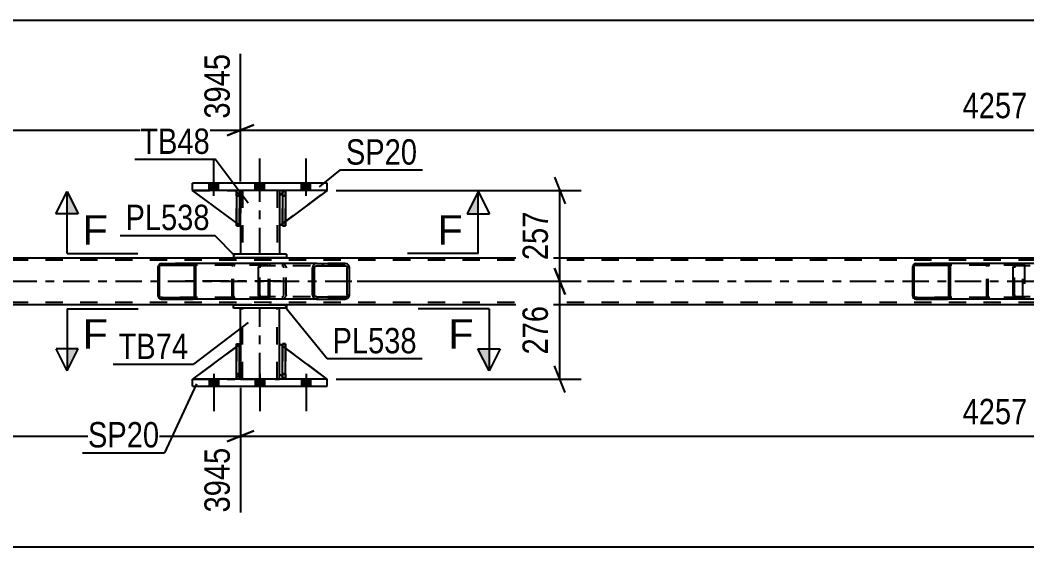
# Model space of a CAD drawing. Header units: millimetres. Extents: x -85 to 756, y -444 to 150.
# Drawn here: x 170.9 to 284.4, y -221.5 to -162 of the extents above; entities that cross this region are included whole.
import ezdxf

# ---------------------------------------------------------------- set-up
doc = ezdxf.new("R2010")
doc.units = ezdxf.units.MM
doc.linetypes.add('DXK_LINE_DOT2', pattern=[3.9198, 1.9599, -1.9599])
doc.linetypes.add('DXK_LINE_DOT3', pattern=[5.9187, 2.979, -0.9799, 0.9799, -0.9799])
doc.styles.add('Arial', font='ARIAL.TTF', dxfattribs={"height": 0.2})
doc.styles.add('Arial Narrow', font='ARIALN.TTF', dxfattribs={"height": 0.2})

# ---------------------------------------------------------------- blocks, each defined once
blk = doc.blocks.new('Part-814409655-5615 - 5597')
at = {"color": 2, "linetype": 'Continuous'}
for p, q in [((195.59, -181.25), (195.27, -181.25)), ((195.27, -181.25), (195.27, -185.25)), ((195.59, -181.25), (195.59, -181.25)), ((195.59, -181.25), (195.59, -185.25)), ((195.59, -185.25), (195.27, -185.25))]:
    blk.add_line(p, q, dxfattribs=at)
at = {"color": 7, "linetype": 'DXK_LINE_DOT2'}
for p, q in [((195.27, -181.85), (195.27, -181.25)), ((195.59, -181.85), (195.59, -181.25)), ((195.59, -181.25), (195.59, -181.25)), ((195.59, -181.85), (195.27, -181.85)), ((195.27, -181.85), (195.27, -185.25)), ((195.59, -185.25), (195.59, -181.85))]:
    blk.add_line(p, q, dxfattribs=at)
blk = doc.blocks.new('Part-814409655-5599 - 5597')
at = {"color": 2, "linetype": 'Continuous'}
for p, q in [((200.11, -201.95), (200.11, -198.55)), ((200.47, -198.81), (200.11, -198.55)), ((205.51, -202.55), (200.79, -199.05)), ((200.47, -202.3), (200.11, -201.95))]:
    blk.add_line(p, q, dxfattribs=at)
at = {"color": 7, "linetype": 'DXK_LINE_DOT2'}
for p, q in [((200.79, -199.05), (200.47, -198.81)), ((200.71, -202.55), (200.47, -202.3)), ((205.51, -202.55), (200.71, -202.55)), ((205.51, -202.55), (205.51, -202.55)), ((205.51, -202.55), (205.51, -202.55))]:
    blk.add_line(p, q, dxfattribs=at)
blk = doc.blocks.new('Part-814409655-5716 - 5597')
at = {"color": 2, "linetype": 'Continuous'}
for p, q in [((195.27, -202.55), (195.27, -198.55)), ((195.27, -198.55), (195.59, -198.55)), ((195.59, -202.55), (195.59, -198.55)), ((195.27, -202.55), (195.27, -202.55)), ((195.59, -202.55), (195.27, -202.55))]:
    blk.add_line(p, q, dxfattribs=at)
at = {"color": 7, "linetype": 'DXK_LINE_DOT2'}
for p, q in [((195.27, -198.55), (195.27, -201.95)), ((195.59, -201.95), (195.59, -198.55)), ((195.27, -201.95), (195.27, -202.55)), ((195.27, -201.95), (195.59, -201.95)), ((195.59, -202.55), (195.59, -201.95)), ((195.59, -202.55), (195.59, -202.55))]:
    blk.add_line(p, q, dxfattribs=at)
blk = doc.blocks.new('Part-814409655-5652 - 5597')
at = {"linetype": 'Continuous'}
h = blk.add_hatch(dxfattribs=at)
h.set_pattern_fill('', scale=0.7, style=0, pattern_type=0)
h.set_pattern_definition([(45, (293.119, -189.8046), (-1.57154, 1.57154), [])])
h.paths.add_polyline_path([(293.16, -189.99), (293.12, -189.8), (293.01, -189.65), (292.85, -189.54), (292.65, -189.51), (289.47, -189.51), (289.28, -189.54), (289.11, -189.65), (289.01, -189.8), (288.97, -189.99), (288.97, -193.03), (289.01, -193.21), (289.11, -193.37), (289.28, -193.47), (289.47, -193.51), (292.65, -193.51), (292.85, -193.47), (293.01, -193.37), (293.12, -193.21), (293.16, -193.03)])
h.paths.add_polyline_path([(292.89, -193.12), (292.83, -193.2), (292.75, -193.25), (292.65, -193.27), (289.47, -193.27), (289.37, -193.25), (289.29, -193.2), (289.24, -193.12), (289.22, -193.03), (289.22, -189.99), (289.24, -189.9), (289.29, -189.82), (289.37, -189.77), (289.47, -189.75), (292.65, -189.75), (292.75, -189.77), (292.83, -189.82), (292.89, -189.9), (292.91, -189.99), (292.91, -193.03)])
at = {"color": 2, "linetype": 'Continuous'}
for p, q in [((282.92, -189.8), (282.98, -189.65)), ((282.98, -189.65), (283.07, -189.54)), ((283.07, -189.54), (283.17, -189.51)), ((289.47, -189.51), (283.17, -189.51)), ((289.47, -189.51), (289.28, -189.54)), ((289.47, -189.51), (292.65, -189.51)), ((292.85, -189.54), (292.65, -189.51)), ((282.9, -189.99), (282.92, -189.8)), ((282.9, -193.03), (282.9, -189.99)), ((289.01, -189.8), (288.97, -189.99)), ((288.97, -193.03), (288.97, -189.99)), ((289.22, -189.99), (289.24, -189.9)), ((289.22, -193.03), (289.22, -189.99)), ((289.24, -189.9), (289.29, -189.82)), ((289.29, -189.82), (289.37, -189.77)), ((289.37, -189.77), (289.47, -189.75)), ((289.47, -189.75), (292.65, -189.75)), ((292.65, -189.75), (292.75, -189.77)), ((292.75, -189.77), (292.83, -189.82)), ((292.83, -189.82), (292.89, -189.9)), ((292.89, -189.9), (292.91, -189.99)), ((292.91, -193.03), (292.91, -189.99)), ((293.16, -189.99), (293.12, -189.8)), ((293.16, -193.03), (293.16, -189.99)), ((282.92, -193.21), (282.9, -193.03)), ((288.97, -193.03), (289.01, -193.21)), ((289.24, -193.12), (289.22, -193.03)), ((292.91, -193.03), (292.89, -193.12)), ((293.12, -193.21), (293.16, -193.03)), ((282.98, -193.37), (282.92, -193.21)), ((283.07, -193.47), (282.98, -193.37)), ((283.17, -193.51), (283.07, -193.47)), ((289.47, -193.51), (283.17, -193.51)), ((289.29, -193.2), (289.24, -193.12)), ((289.28, -193.47), (289.47, -193.51)), ((289.37, -193.25), (289.29, -193.2)), ((289.47, -193.27), (289.37, -193.25)), ((289.47, -193.27), (292.65, -193.27)), ((289.47, -193.51), (292.65, -193.51)), ((292.75, -193.25), (292.65, -193.27)), ((292.65, -193.51), (292.85, -193.47)), ((292.83, -193.2), (292.75, -193.25)), ((292.89, -193.12), (292.83, -193.2))]:
    blk.add_line(p, q, dxfattribs=at)
at = {"color": 7, "linetype": 'DXK_LINE_DOT2'}
for p, q in [((284.16, -189.75), (284.16, -189.51)), ((285.5, -189.51), (285.7, -189.54)), ((292.65, -189.51), (289.47, -189.51)), ((283.04, -189.9), (283.03, -189.99)), ((283.03, -193.03), (283.03, -189.99)), ((283.07, -189.82), (283.04, -189.9)), ((283.12, -189.77), (283.07, -189.82)), ((283.17, -189.75), (283.12, -189.77)), ((292.65, -189.75), (283.17, -189.75)), ((285.6, -189.77), (285.5, -189.75)), ((285.68, -189.82), (285.6, -189.77)), ((285.74, -189.9), (285.68, -189.82)), ((285.76, -189.99), (285.74, -189.9)), ((285.76, -193.03), (285.76, -189.99)), ((285.97, -189.8), (286.01, -189.99)), ((286.01, -193.03), (286.01, -189.99)), ((283.03, -193.03), (283.04, -193.12)), ((285.74, -193.12), (285.76, -193.03)), ((286.01, -193.03), (285.97, -193.21)), ((283.04, -193.12), (283.07, -193.2)), ((283.07, -193.2), (283.12, -193.25)), ((283.12, -193.25), (283.17, -193.27)), ((292.65, -193.27), (283.17, -193.27)), ((284.16, -193.51), (284.16, -193.27)), ((285.5, -193.27), (285.6, -193.25)), ((285.7, -193.47), (285.5, -193.51)), ((285.6, -193.25), (285.68, -193.2)), ((285.68, -193.2), (285.74, -193.12)), ((292.65, -193.51), (289.47, -193.51))]:
    blk.add_line(p, q, dxfattribs=at)
for centre, start, end in [((285.52, -190), 23.8494, 68.8059), ((285.52, -193.01), 291.1941, 336.1506)]:
    blk.add_arc(centre, 0.492, start, end, dxfattribs=at)
at = {"color": 2, "linetype": 'Continuous'}
for centre, start, end in [((289.46, -190), 111.1941, 156.1506), ((292.67, -190), 23.8494, 68.8059), ((289.46, -193.01), 203.8494, 248.8059), ((292.67, -193.01), 291.1941, 336.1506)]:
    blk.add_arc(centre, 0.492, start, end, dxfattribs=at)
blk = doc.blocks.new('Part-814409655-5617 - 5597')
at = {"color": 7, "linetype": 'DXK_LINE_DOT2'}
for p, q in [((195.71, -185.25), (190.31, -181.25)), ((190.31, -181.25), (195.11, -181.25)), ((195.11, -181.25), (195.71, -181.85)), ((195.71, -181.85), (195.11, -181.25)), ((195.71, -181.85), (195.71, -185.25)), ((195.71, -181.85), (195.71, -181.85)), ((195.71, -181.85), (195.71, -185.25))]:
    blk.add_line(p, q, dxfattribs=at)
blk = doc.blocks.new('Part-814409655-5731 - 5597')
at = {"color": 7, "linetype": 'DXK_LINE_DOT2'}
for p, q in [((200.79, -198.55), (200.47, -198.55)), ((200.47, -201.95), (200.47, -198.55)), ((200.47, -198.55), (200.47, -202.55)), ((200.79, -198.55), (200.79, -201.95)), ((200.79, -202.55), (200.79, -198.55)), ((200.79, -201.95), (200.47, -201.95)), ((200.47, -202.55), (200.47, -201.95)), ((200.79, -201.95), (200.79, -202.55)), ((200.79, -202.55), (200.47, -202.55)), ((200.79, -202.55), (200.79, -202.55))]:
    blk.add_line(p, q, dxfattribs=at)
blk = doc.blocks.new('Part-814409655-5614 - 5597')
at = {"color": 7, "linetype": 'DXK_LINE_DOT2'}
for p, q in [((195.27, -198.55), (195.59, -198.55)), ((195.27, -201.95), (195.27, -198.55)), ((195.27, -198.55), (195.27, -202.55)), ((195.59, -198.55), (195.59, -201.95)), ((195.59, -202.55), (195.59, -198.64)), ((195.59, -201.95), (195.27, -201.95)), ((195.27, -202.55), (195.27, -201.95)), ((195.59, -201.95), (195.59, -202.55)), ((195.59, -202.55), (195.27, -202.55)), ((195.59, -202.55), (195.59, -202.55))]:
    blk.add_line(p, q, dxfattribs=at)
blk = doc.blocks.new('Part-814409655-5616 - 5597')
at = {"color": 2, "linetype": 'Continuous'}
for p, q in [((195.27, -184.92), (190.31, -181.25)), ((195.27, -181.4), (195.11, -181.25)), ((195.71, -181.85), (195.59, -181.72)), ((195.71, -181.85), (195.71, -181.85)), ((195.71, -185.25), (195.71, -181.85)), ((195.59, -185.15), (195.71, -185.25)), ((195.71, -185.25), (195.71, -185.25))]:
    blk.add_line(p, q, dxfattribs=at)
at = {"color": 7, "linetype": 'DXK_LINE_DOT2'}
for p, q in [((195.11, -181.25), (190.31, -181.25)), ((195.11, -181.25), (195.71, -181.85)), ((195.59, -181.72), (195.27, -181.4)), ((195.71, -181.85), (195.71, -185.25)), ((195.59, -185.15), (195.27, -184.92))]:
    blk.add_line(p, q, dxfattribs=at)
blk = doc.blocks.new('Part-814409655-5618 - 5597')
at = {"color": 2, "linetype": 'Continuous'}
for p, q in [((200.47, -181.49), (200.11, -181.85)), ((205.51, -181.25), (200.79, -184.75)), ((200.11, -181.85), (200.11, -185.25)), ((200.47, -184.99), (200.11, -185.25))]:
    blk.add_line(p, q, dxfattribs=at)
at = {"color": 7, "linetype": 'DXK_LINE_DOT2'}
for p, q in [((200.71, -181.25), (200.47, -181.49)), ((205.51, -181.25), (200.71, -181.25)), ((200.79, -184.75), (200.47, -184.99))]:
    blk.add_line(p, q, dxfattribs=at)
blk = doc.blocks.new('Part-814409655-5619 - 5597')
at = {"color": 7, "linetype": 'DXK_LINE_DOT2'}
for p, q in [((200.71, -181.25), (200.11, -181.85)), ((200.11, -185.25), (205.51, -181.25)), ((205.51, -181.25), (200.71, -181.25)), ((200.11, -181.85), (200.11, -185.25))]:
    blk.add_line(p, q, dxfattribs=at)
blk = doc.blocks.new('Bolt-814409655-5701 - 5597')
at = {"linetype": 'Continuous'}
for points in [[(193.23, -202.55), (192.19, -202.55), (192.19, -203.35), (193.23, -203.35)], [(193.23, -202.55), (192.19, -202.55), (192.19, -203.35), (193.23, -203.35)], [(193.23, -202.55), (192.19, -202.55), (192.19, -203.35), (193.23, -203.35)], [(198.43, -202.55), (197.39, -202.55), (197.39, -203.35), (198.43, -203.35)], [(198.43, -202.55), (197.39, -202.55), (197.39, -203.35), (198.43, -203.35)], [(203.63, -202.55), (202.59, -202.55), (202.59, -203.35), (203.63, -203.35)], [(203.63, -202.55), (202.59, -202.55), (202.59, -203.35), (203.63, -203.35)], [(203.63, -202.55), (202.59, -202.55), (202.59, -203.35), (203.63, -203.35)]]:
    blk.add_hatch(color=1, dxfattribs=at).paths.add_polyline_path(points)
at = {"color": 1, "linetype": 'Continuous'}
for p, q in [((192.71, -201.95), (192.71, -206.15)), ((192.71, -201.95), (192.71, -206.15)), ((192.71, -201.95), (192.71, -206.15)), ((197.91, -201.95), (197.91, -206.15)), ((197.91, -201.95), (197.91, -206.15)), ((203.11, -201.95), (203.11, -206.15)), ((203.11, -201.95), (203.11, -206.15)), ((203.11, -201.95), (203.11, -206.15)), ((192.19, -202.55), (192.19, -203.35)), ((192.19, -202.55), (192.19, -203.35)), ((192.19, -202.55), (192.19, -203.35)), ((193.23, -202.55), (193.23, -203.35)), ((193.23, -202.55), (193.23, -203.35)), ((193.23, -202.55), (193.23, -203.35)), ((197.39, -202.55), (197.39, -203.35)), ((197.39, -202.55), (197.39, -203.35)), ((198.43, -202.55), (198.43, -203.35)), ((198.43, -202.55), (198.43, -203.35)), ((202.59, -202.55), (202.59, -203.35)), ((202.59, -202.55), (202.59, -203.35)), ((202.59, -202.55), (202.59, -203.35)), ((203.63, -202.55), (203.63, -203.35)), ((203.63, -202.55), (203.63, -203.35)), ((203.63, -202.55), (203.63, -203.35))]:
    blk.add_line(p, q, dxfattribs=at)
blk = doc.blocks.new('Part-814409655-5637 - 5597')
at = {"color": 7, "linetype": 'DXK_LINE_DOT2'}
for p, q in [((195.27, -181.85), (195.27, -181.25)), ((195.27, -181.25), (195.27, -181.25)), ((195.27, -181.25), (195.27, -185.25)), ((195.59, -181.25), (195.27, -181.25)), ((195.59, -181.85), (195.59, -181.25)), ((195.59, -185.25), (195.59, -181.25)), ((195.27, -185.25), (195.27, -181.85)), ((195.27, -181.85), (195.59, -181.85)), ((195.59, -181.85), (195.59, -185.25)), ((195.27, -185.25), (195.59, -185.25))]:
    blk.add_line(p, q, dxfattribs=at)
blk = doc.blocks.new('Part-814409655-5625 - 5597')
at = {"color": 2, "linetype": 'Continuous'}
for p, q in [((195.71, -198.55), (195.71, -194.55)), ((200.11, -198.55), (200.11, -194.55)), ((195.71, -202.55), (195.71, -201.95)), ((200.11, -202.55), (200.11, -201.95))]:
    blk.add_line(p, q, dxfattribs=at)
at = {"color": 7, "linetype": 'DXK_LINE_DOT2'}
for p, q in [((200.11, -194.55), (195.71, -194.55)), ((195.95, -202.55), (195.95, -194.55)), ((199.87, -202.55), (199.87, -194.55)), ((195.71, -201.95), (195.71, -198.55)), ((200.11, -201.95), (200.11, -198.55)), ((195.71, -202.55), (200.11, -202.55))]:
    blk.add_line(p, q, dxfattribs=at)
at = {"color": 7, "linetype": 'DXK_LINE_DOT3'}
blk.add_line((197.91, -202.55), (197.91, -194.55), dxfattribs=at)
blk = doc.blocks.new('Part-814409655-5630 - 5597')
at = {"color": 2, "linetype": 'Continuous'}
for p, q in [((190.31, -181.25), (190.31, -180.45)), ((205.51, -180.45), (190.31, -180.45)), ((205.51, -181.25), (205.51, -180.45)), ((205.51, -181.25), (190.31, -181.25))]:
    blk.add_line(p, q, dxfattribs=at)
at = {"color": 7, "linetype": 'DXK_LINE_DOT2'}
for p, q in [((190.31, -181.25), (190.31, -180.45)), ((205.51, -181.25), (205.51, -180.45))]:
    blk.add_line(p, q, dxfattribs=at)
blk = doc.blocks.new('Part-814409655-5635 - 5597')
at = {"color": 2, "linetype": 'Continuous'}
for p, q in [((190.31, -203.35), (190.31, -202.55)), ((205.51, -202.55), (190.31, -202.55)), ((205.51, -203.35), (205.51, -202.55)), ((190.31, -203.35), (205.51, -203.35))]:
    blk.add_line(p, q, dxfattribs=at)
at = {"color": 7, "linetype": 'DXK_LINE_DOT2'}
for p, q in [((190.31, -203.35), (190.31, -202.55)), ((205.51, -203.35), (205.51, -202.55))]:
    blk.add_line(p, q, dxfattribs=at)
blk = doc.blocks.new('Bolt-814409655-5702 - 5597')
at = {"linetype": 'Continuous'}
for points in [[(192.19, -181.25), (193.23, -181.25), (193.23, -180.45), (192.19, -180.45)], [(192.19, -181.25), (193.23, -181.25), (193.23, -180.45), (192.19, -180.45)], [(192.19, -181.25), (193.23, -181.25), (193.23, -180.45), (192.19, -180.45)], [(197.39, -181.25), (198.43, -181.25), (198.43, -180.45), (197.39, -180.45)], [(197.39, -181.25), (198.43, -181.25), (198.43, -180.45), (197.39, -180.45)], [(202.59, -181.25), (203.63, -181.25), (203.63, -180.45), (202.59, -180.45)], [(202.59, -181.25), (203.63, -181.25), (203.63, -180.45), (202.59, -180.45)], [(202.59, -181.25), (203.63, -181.25), (203.63, -180.45), (202.59, -180.45)]]:
    blk.add_hatch(color=1, dxfattribs=at).paths.add_polyline_path(points)
at = {"color": 1, "linetype": 'Continuous'}
for p, q in [((192.71, -181.85), (192.71, -177.65)), ((192.71, -181.85), (192.71, -177.65)), ((192.71, -181.85), (192.71, -177.65)), ((197.91, -181.85), (197.91, -177.65)), ((197.91, -181.85), (197.91, -177.65)), ((203.11, -181.85), (203.11, -177.65)), ((203.11, -181.85), (203.11, -177.65)), ((203.11, -181.85), (203.11, -177.65)), ((192.19, -181.25), (192.19, -180.45)), ((192.19, -181.25), (192.19, -180.45)), ((192.19, -181.25), (192.19, -180.45)), ((193.23, -181.25), (193.23, -180.45)), ((193.23, -181.25), (193.23, -180.45)), ((193.23, -181.25), (193.23, -180.45)), ((197.39, -181.25), (197.39, -180.45)), ((197.39, -181.25), (197.39, -180.45)), ((198.43, -181.25), (198.43, -180.45)), ((198.43, -181.25), (198.43, -180.45)), ((202.59, -181.25), (202.59, -180.45)), ((202.59, -181.25), (202.59, -180.45)), ((202.59, -181.25), (202.59, -180.45)), ((203.63, -181.25), (203.63, -180.45)), ((203.63, -181.25), (203.63, -180.45)), ((203.63, -181.25), (203.63, -180.45))]:
    blk.add_line(p, q, dxfattribs=at)
blk = doc.blocks.new('Part-814409655-5643 - 5597')
at = {"color": 2, "linetype": 'Continuous'}
for p, q in [((195.71, -181.25), (195.71, -181.85)), ((200.11, -181.25), (200.11, -181.85)), ((195.71, -185.25), (195.71, -188.45)), ((200.11, -185.25), (200.11, -188.45))]:
    blk.add_line(p, q, dxfattribs=at)
at = {"color": 7, "linetype": 'DXK_LINE_DOT2'}
for p, q in [((200.11, -181.25), (195.71, -181.25)), ((195.95, -181.25), (195.95, -188.45)), ((199.87, -181.25), (199.87, -188.45)), ((195.71, -181.85), (195.71, -185.25)), ((200.11, -181.85), (200.11, -185.25)), ((200.11, -188.45), (195.71, -188.45))]:
    blk.add_line(p, q, dxfattribs=at)
at = {"color": 7, "linetype": 'DXK_LINE_DOT3'}
blk.add_line((197.91, -188.45), (197.91, -181.25), dxfattribs=at)
blk = doc.blocks.new('Part-814409655-5713 - 5597')
at = {"color": 2, "linetype": 'Continuous'}
for p, q in [((57.32, -188.87), (634.3, -188.87)), ((194.91, -194.15), (57.32, -194.15)), ((365.18, -194.15), (200.91, -194.15))]:
    blk.add_line(p, q, dxfattribs=at)
at = {"color": 7, "linetype": 'DXK_LINE_DOT2'}
for p, q in [((634.3, -189.11), (57.32, -189.11)), ((634.3, -193.91), (57.32, -193.91)), ((200.91, -194.15), (194.91, -194.15))]:
    blk.add_line(p, q, dxfattribs=at)
at = {"color": 7, "linetype": 'DXK_LINE_DOT3'}
blk.add_line((57.32, -191.51), (634.3, -191.51), dxfattribs=at)
blk = doc.blocks.new('Part-814409655-5717 - 5597')
at = {"color": 7, "linetype": 'DXK_LINE_DOT2'}
for p, q in [((195.59, -198.64), (195.27, -198.88)), ((195.71, -201.95), (195.71, -198.55)), ((195.71, -201.95), (195.11, -202.55)), ((195.59, -202.07), (195.27, -202.39)), ((190.31, -202.55), (195.11, -202.55))]:
    blk.add_line(p, q, dxfattribs=at)
at = {"color": 2, "linetype": 'Continuous'}
for p, q in [((195.71, -198.55), (195.59, -198.64)), ((195.71, -201.95), (195.71, -198.55)), ((195.27, -198.88), (190.31, -202.55)), ((195.71, -201.95), (195.59, -202.07)), ((195.71, -201.95), (195.71, -201.95)), ((195.27, -202.39), (195.11, -202.55))]:
    blk.add_line(p, q, dxfattribs=at)
blk = doc.blocks.new('Part-814409655-5718 - 5597')
at = {"color": 7, "linetype": 'DXK_LINE_DOT2'}
for p, q in [((195.71, -198.55), (190.31, -202.55)), ((195.71, -201.95), (195.71, -198.55)), ((195.71, -198.55), (195.71, -201.95)), ((195.11, -202.55), (195.71, -201.95)), ((195.71, -201.95), (195.11, -202.55)), ((195.71, -201.95), (195.71, -201.95)), ((190.31, -202.55), (195.11, -202.55))]:
    blk.add_line(p, q, dxfattribs=at)
blk = doc.blocks.new('Part-814409655-5675 - 5597')
at = {"linetype": 'Continuous'}
h = blk.add_hatch(dxfattribs=at)
h.set_pattern_fill('', scale=0.7, style=0, pattern_type=0)
h.set_pattern_definition([(45, (190.6527, -189.7059), (-1.57154, 1.57154), [])])
h.paths.add_polyline_path([(190.68, -189.83), (190.65, -189.71), (190.58, -189.6), (190.47, -189.53), (190.34, -189.51), (186.76, -189.51), (186.63, -189.53), (186.52, -189.6), (186.45, -189.71), (186.42, -189.83), (186.42, -193.19), (186.45, -193.31), (186.52, -193.41), (186.63, -193.48), (186.76, -193.51), (190.34, -193.51), (190.47, -193.48), (190.58, -193.41), (190.65, -193.31), (190.68, -193.19)])
h.paths.add_polyline_path([(190.5, -193.25), (190.46, -193.3), (190.4, -193.34), (190.34, -193.35), (186.76, -193.35), (186.7, -193.34), (186.64, -193.3), (186.61, -193.25), (186.59, -193.19), (186.59, -189.83), (186.61, -189.77), (186.64, -189.72), (186.7, -189.68), (186.76, -189.67), (190.34, -189.67), (190.4, -189.68), (190.46, -189.72), (190.5, -189.77), (190.51, -189.83), (190.51, -193.19)])
at = {"color": 2, "linetype": 'Continuous'}
for p, q in [((186.76, -189.51), (186.63, -189.53)), ((186.64, -189.72), (186.7, -189.68)), ((186.7, -189.68), (186.76, -189.67)), ((186.76, -189.51), (190.34, -189.51)), ((186.76, -189.67), (190.34, -189.67)), ((198.04, -189.51), (190.34, -189.51)), ((190.47, -189.53), (190.34, -189.51)), ((190.34, -189.67), (190.4, -189.68)), ((190.4, -189.68), (190.46, -189.72)), ((186.45, -189.71), (186.42, -189.83)), ((186.42, -193.19), (186.42, -189.83)), ((186.59, -189.83), (186.61, -189.77)), ((186.59, -193.19), (186.59, -189.83)), ((186.61, -189.77), (186.64, -189.72)), ((190.46, -189.72), (190.5, -189.77)), ((190.5, -189.77), (190.51, -189.83)), ((190.51, -193.19), (190.51, -189.83)), ((190.68, -189.83), (190.65, -189.71)), ((190.68, -193.19), (190.68, -189.83)), ((186.42, -193.19), (186.45, -193.31)), ((186.61, -193.25), (186.59, -193.19)), ((186.64, -193.3), (186.61, -193.25)), ((186.63, -193.48), (186.76, -193.51)), ((186.7, -193.34), (186.64, -193.3)), ((186.76, -193.35), (186.7, -193.34)), ((186.76, -193.35), (190.34, -193.35)), ((186.76, -193.51), (190.34, -193.51)), ((190.4, -193.34), (190.34, -193.35)), ((190.34, -193.51), (190.47, -193.48)), ((198.04, -193.51), (190.34, -193.51)), ((190.46, -193.3), (190.4, -193.34)), ((190.5, -193.25), (190.46, -193.3)), ((190.51, -193.19), (190.5, -193.25)), ((190.65, -193.31), (190.68, -193.19))]:
    blk.add_line(p, q, dxfattribs=at)
at = {"color": 7, "linetype": 'DXK_LINE_DOT2'}
for p, q in [((190.34, -189.51), (186.76, -189.51)), ((198.69, -189.67), (186.76, -189.67)), ((194.98, -189.53), (195.11, -189.51)), ((195.05, -189.68), (194.99, -189.72)), ((195.11, -189.67), (195.05, -189.68)), ((198.69, -189.51), (198.04, -189.51)), ((198.69, -189.51), (198.82, -189.53)), ((198.75, -189.68), (198.69, -189.67)), ((198.81, -189.72), (198.75, -189.68)), ((194.77, -189.83), (194.8, -189.71)), ((194.77, -193.19), (194.77, -189.83)), ((194.95, -189.77), (194.94, -189.83)), ((194.94, -193.19), (194.94, -189.83)), ((194.99, -189.72), (194.95, -189.77)), ((198.84, -189.77), (198.81, -189.72)), ((198.86, -189.83), (198.84, -189.77)), ((198.86, -193.19), (198.86, -189.83)), ((199, -189.71), (199.02, -189.8)), ((199.02, -189.8), (199.03, -189.83)), ((199.03, -193.19), (199.03, -189.83)), ((198.69, -193.35), (186.76, -193.35)), ((190.34, -193.51), (186.76, -193.51)), ((194.8, -193.31), (194.77, -193.19)), ((194.94, -193.19), (194.95, -193.25)), ((194.95, -193.25), (194.99, -193.3)), ((195.11, -193.51), (194.98, -193.48)), ((194.99, -193.3), (195.01, -193.31)), ((195.01, -193.31), (195.05, -193.34)), ((195.05, -193.34), (195.11, -193.35)), ((198.69, -193.51), (198.04, -193.51)), ((198.69, -193.35), (198.75, -193.34)), ((198.82, -193.48), (198.69, -193.51)), ((198.75, -193.34), (198.81, -193.3)), ((198.81, -193.3), (198.84, -193.25)), ((198.84, -193.25), (198.86, -193.19)), ((199.02, -193.21), (199, -193.31)), ((199.03, -193.19), (199.02, -193.21))]:
    blk.add_line(p, q, dxfattribs=at)
at = {"color": 7, "linetype": 'DXK_LINE_DOT3'}
blk.add_line((200.32, -191.51), (188.55, -191.51), dxfattribs=at)
at = {"color": 2, "linetype": 'Continuous'}
for centre, start, end in [((186.75, -189.84), 110.7583, 155.68), ((190.35, -189.84), 24.32, 69.2417), ((186.75, -193.17), 204.32, 249.2417), ((190.35, -193.17), 290.7583, 335.68)]:
    blk.add_arc(centre, 0.331, start, end, dxfattribs=at)
at = {"color": 7, "linetype": 'DXK_LINE_DOT2'}
for centre, start, end in [((195.1, -189.84), 110.7583, 155.68), ((195.1, -193.17), 204.32, 249.2417), ((198.7, -193.17), 290.7583, 335.68)]:
    blk.add_arc(centre, 0.331, start, end, dxfattribs=at)
blk = doc.blocks.new('Part-814409655-5676 - 5597')
at = {"linetype": 'Continuous'}
h = blk.add_hatch(dxfattribs=at)
h.set_pattern_fill('', scale=0.7, style=0, pattern_type=0)
h.set_pattern_definition([(45, (207.9847, -189.8046), (-1.57154, 1.57154), [])])
h.paths.add_polyline_path([(208.02, -189.99), (207.98, -189.8), (207.88, -189.65), (207.71, -189.54), (207.52, -189.51), (204.34, -189.51), (204.14, -189.54), (203.98, -189.65), (203.87, -189.8), (203.83, -189.99), (203.83, -193.03), (203.87, -193.21), (203.98, -193.37), (204.14, -193.47), (204.34, -193.51), (207.52, -193.51), (207.71, -193.47), (207.88, -193.37), (207.98, -193.21), (208.02, -193.03)])
h.paths.add_polyline_path([(207.75, -193.12), (207.7, -193.2), (207.62, -193.25), (207.52, -193.27), (204.34, -193.27), (204.24, -193.25), (204.16, -193.2), (204.1, -193.12), (204.08, -193.03), (204.08, -189.99), (204.1, -189.9), (204.16, -189.82), (204.24, -189.77), (204.34, -189.75), (207.52, -189.75), (207.62, -189.77), (207.7, -189.82), (207.75, -189.9), (207.77, -189.99), (207.77, -193.03)])
at = {"color": 2, "linetype": 'Continuous'}
for p, q in [((197.79, -189.8), (197.84, -189.65)), ((197.84, -189.65), (197.93, -189.54)), ((197.93, -189.54), (198.04, -189.51)), ((204.34, -189.51), (198.04, -189.51)), ((204.34, -189.51), (204.14, -189.54)), ((204.34, -189.51), (207.52, -189.51)), ((207.71, -189.54), (207.52, -189.51)), ((197.76, -189.99), (197.79, -189.8)), ((197.76, -193.03), (197.76, -189.99)), ((203.87, -189.8), (203.83, -189.99)), ((203.83, -193.03), (203.83, -189.99)), ((204.08, -189.99), (204.1, -189.9)), ((204.08, -193.03), (204.08, -189.99)), ((204.1, -189.9), (204.16, -189.82)), ((204.16, -189.82), (204.24, -189.77)), ((204.24, -189.77), (204.34, -189.75)), ((204.34, -189.75), (207.52, -189.75)), ((207.52, -189.75), (207.62, -189.77)), ((207.62, -189.77), (207.7, -189.82)), ((207.7, -189.82), (207.75, -189.9)), ((207.75, -189.9), (207.77, -189.99)), ((207.77, -193.03), (207.77, -189.99)), ((208.02, -189.99), (207.98, -189.8)), ((208.02, -193.03), (208.02, -189.99)), ((197.79, -193.21), (197.76, -193.03)), ((203.83, -193.03), (203.87, -193.21)), ((204.1, -193.12), (204.08, -193.03)), ((207.77, -193.03), (207.75, -193.12)), ((207.98, -193.21), (208.02, -193.03)), ((197.84, -193.37), (197.79, -193.21)), ((197.93, -193.47), (197.84, -193.37)), ((198.04, -193.51), (197.93, -193.47)), ((204.34, -193.51), (198.04, -193.51)), ((204.16, -193.2), (204.1, -193.12)), ((204.14, -193.47), (204.34, -193.51)), ((204.24, -193.25), (204.16, -193.2)), ((204.34, -193.27), (204.24, -193.25)), ((204.34, -193.27), (207.52, -193.27)), ((204.34, -193.51), (207.52, -193.51)), ((207.62, -193.25), (207.52, -193.27)), ((207.52, -193.51), (207.71, -193.47)), ((207.7, -193.2), (207.62, -193.25)), ((207.75, -193.12), (207.7, -193.2))]:
    blk.add_line(p, q, dxfattribs=at)
at = {"color": 7, "linetype": 'DXK_LINE_DOT2'}
for p, q in [((199.03, -189.75), (199.03, -189.51)), ((200.37, -189.51), (200.56, -189.54)), ((207.52, -189.51), (204.34, -189.51)), ((197.91, -189.9), (197.9, -189.99)), ((197.9, -193.03), (197.9, -189.99)), ((197.94, -189.82), (197.91, -189.9)), ((197.98, -189.77), (197.94, -189.82)), ((198.04, -189.75), (197.98, -189.77)), ((207.52, -189.75), (198.04, -189.75)), ((200.47, -189.77), (200.37, -189.75)), ((200.55, -189.82), (200.47, -189.77)), ((200.6, -189.9), (200.55, -189.82)), ((200.62, -189.99), (200.6, -189.9)), ((200.62, -193.03), (200.62, -189.99)), ((200.83, -189.8), (200.87, -189.99)), ((200.87, -193.03), (200.87, -189.99)), ((197.9, -193.03), (197.91, -193.12)), ((200.6, -193.12), (200.62, -193.03)), ((200.87, -193.03), (200.83, -193.21)), ((197.91, -193.12), (197.94, -193.2)), ((197.94, -193.2), (197.98, -193.25)), ((197.98, -193.25), (198.04, -193.27)), ((207.52, -193.27), (198.04, -193.27)), ((199.03, -193.51), (199.03, -193.27)), ((200.37, -193.27), (200.47, -193.25)), ((200.56, -193.47), (200.37, -193.51)), ((200.47, -193.25), (200.55, -193.2)), ((200.55, -193.2), (200.6, -193.12)), ((207.52, -193.51), (204.34, -193.51))]:
    blk.add_line(p, q, dxfattribs=at)
for centre, start, end in [((200.38, -190), 23.8494, 68.8059), ((200.38, -193.01), 291.1941, 336.1506)]:
    blk.add_arc(centre, 0.492, start, end, dxfattribs=at)
at = {"color": 2, "linetype": 'Continuous'}
for centre, start, end in [((204.32, -190), 111.1941, 156.1506), ((207.53, -190), 23.8494, 68.8059), ((204.32, -193.01), 203.8494, 248.8059), ((207.53, -193.01), 291.1941, 336.1506)]:
    blk.add_arc(centre, 0.492, start, end, dxfattribs=at)
blk = doc.blocks.new('Part-814409655-5719 - 5597')
at = {"color": 7, "linetype": 'DXK_LINE_DOT2'}
for p, q in [((200.47, -181.85), (200.47, -181.25)), ((200.47, -181.25), (200.47, -181.25)), ((200.47, -181.25), (200.47, -185.25)), ((200.79, -181.25), (200.47, -181.25)), ((200.79, -181.85), (200.79, -181.25)), ((200.79, -185.25), (200.79, -181.25)), ((200.47, -185.25), (200.47, -181.85)), ((200.47, -181.85), (200.79, -181.85)), ((200.79, -181.85), (200.79, -185.25)), ((200.47, -185.25), (200.79, -185.25))]:
    blk.add_line(p, q, dxfattribs=at)
blk = doc.blocks.new('Part-814409655-5729 - 5597')
at = {"color": 2, "linetype": 'Continuous'}
for p, q in [((200.47, -202.55), (200.47, -198.55)), ((200.47, -198.55), (200.79, -198.55)), ((200.79, -202.55), (200.79, -198.55)), ((200.47, -202.55), (200.47, -202.55)), ((200.79, -202.55), (200.47, -202.55))]:
    blk.add_line(p, q, dxfattribs=at)
at = {"color": 7, "linetype": 'DXK_LINE_DOT2'}
for p, q in [((200.47, -198.55), (200.47, -201.95)), ((200.79, -201.95), (200.79, -198.55)), ((200.47, -201.95), (200.47, -202.55)), ((200.47, -201.95), (200.79, -201.95)), ((200.79, -202.55), (200.79, -201.95)), ((200.79, -202.55), (200.79, -202.55))]:
    blk.add_line(p, q, dxfattribs=at)
blk = doc.blocks.new('Part-814409655-5752 - 5597')
at = {"color": 2, "linetype": 'Continuous'}
for p, q in [((200.79, -181.25), (200.47, -181.25)), ((200.47, -181.25), (200.47, -185.25)), ((200.79, -181.25), (200.79, -181.25)), ((200.79, -181.25), (200.79, -185.25)), ((200.79, -185.25), (200.47, -185.25))]:
    blk.add_line(p, q, dxfattribs=at)
at = {"color": 7, "linetype": 'DXK_LINE_DOT2'}
for p, q in [((200.47, -181.85), (200.47, -181.25)), ((200.79, -181.85), (200.79, -181.25)), ((200.79, -181.25), (200.79, -181.25)), ((200.79, -181.85), (200.47, -181.85)), ((200.47, -181.85), (200.47, -185.25)), ((200.79, -185.25), (200.79, -181.85))]:
    blk.add_line(p, q, dxfattribs=at)
blk = doc.blocks.new('Part-814409655-5763 - 5597')
at = {"color": 2, "linetype": 'Continuous'}
for p, q in [((200.91, -188.45), (194.91, -188.45)), ((194.91, -188.45), (194.91, -188.85)), ((200.91, -188.45), (200.91, -188.85)), ((200.91, -188.85), (194.91, -188.85))]:
    blk.add_line(p, q, dxfattribs=at)
blk = doc.blocks.new('Part-814409655-5795 - 5597')
at = {"color": 2, "linetype": 'Continuous'}
for p, q in [((194.91, -194.15), (200.91, -194.15)), ((194.91, -194.55), (194.91, -194.15)), ((200.91, -194.15), (200.91, -194.55)), ((200.91, -194.55), (194.91, -194.55))]:
    blk.add_line(p, q, dxfattribs=at)
blk = doc.blocks.new('Part-814409655-5843 - 5597')
at = {"linetype": 'Continuous'}
h = blk.add_hatch(dxfattribs=at)
h.set_pattern_fill('', scale=0.7, style=0, pattern_type=0)
h.set_pattern_definition([(45, (275.7869, -189.7059), (-1.57154, 1.57154), [])])
h.paths.add_polyline_path([(275.81, -189.83), (275.79, -189.71), (275.71, -189.6), (275.6, -189.53), (275.47, -189.51), (271.9, -189.51), (271.77, -189.53), (271.66, -189.6), (271.58, -189.71), (271.56, -189.83), (271.56, -193.19), (271.58, -193.31), (271.66, -193.41), (271.77, -193.48), (271.9, -193.51), (275.47, -193.51), (275.6, -193.48), (275.71, -193.41), (275.79, -193.31), (275.81, -193.19)])
h.paths.add_polyline_path([(275.63, -193.25), (275.59, -193.3), (275.54, -193.34), (275.47, -193.35), (271.9, -193.35), (271.83, -193.34), (271.78, -193.3), (271.74, -193.25), (271.73, -193.19), (271.73, -189.83), (271.74, -189.77), (271.78, -189.72), (271.83, -189.68), (271.9, -189.67), (275.47, -189.67), (275.54, -189.68), (275.59, -189.72), (275.63, -189.77), (275.64, -189.83), (275.64, -193.19)])
at = {"color": 2, "linetype": 'Continuous'}
for p, q in [((271.9, -189.51), (271.77, -189.53)), ((271.78, -189.72), (271.83, -189.68)), ((271.83, -189.68), (271.9, -189.67)), ((271.9, -189.51), (275.47, -189.51)), ((271.9, -189.67), (275.47, -189.67)), ((283.17, -189.51), (275.47, -189.51)), ((275.6, -189.53), (275.47, -189.51)), ((275.47, -189.67), (275.54, -189.68)), ((275.54, -189.68), (275.59, -189.72)), ((271.58, -189.71), (271.56, -189.83)), ((271.56, -193.19), (271.56, -189.83)), ((271.73, -189.83), (271.74, -189.77)), ((271.73, -193.19), (271.73, -189.83)), ((271.74, -189.77), (271.78, -189.72)), ((275.59, -189.72), (275.63, -189.77)), ((275.63, -189.77), (275.64, -189.83)), ((275.64, -193.19), (275.64, -189.83)), ((275.81, -189.83), (275.79, -189.71)), ((275.81, -193.19), (275.81, -189.83)), ((271.56, -193.19), (271.58, -193.31)), ((271.74, -193.25), (271.73, -193.19)), ((271.78, -193.3), (271.74, -193.25)), ((271.77, -193.48), (271.9, -193.51)), ((271.83, -193.34), (271.78, -193.3)), ((271.9, -193.35), (271.83, -193.34)), ((271.9, -193.35), (275.47, -193.35)), ((271.9, -193.51), (275.47, -193.51)), ((275.54, -193.34), (275.47, -193.35)), ((275.47, -193.51), (275.6, -193.48)), ((283.17, -193.51), (275.47, -193.51)), ((275.59, -193.3), (275.54, -193.34)), ((275.63, -193.25), (275.59, -193.3)), ((275.64, -193.19), (275.63, -193.25)), ((275.79, -193.31), (275.81, -193.19))]:
    blk.add_line(p, q, dxfattribs=at)
at = {"color": 7, "linetype": 'DXK_LINE_DOT2'}
for p, q in [((275.47, -189.51), (271.9, -189.51)), ((283.82, -189.67), (271.9, -189.67)), ((280.12, -189.53), (280.25, -189.51)), ((280.18, -189.68), (280.13, -189.72)), ((280.25, -189.67), (280.18, -189.68)), ((283.82, -189.51), (283.17, -189.51)), ((283.82, -189.51), (283.95, -189.53)), ((283.89, -189.68), (283.82, -189.67)), ((283.94, -189.72), (283.89, -189.68)), ((279.91, -189.83), (279.93, -189.71)), ((279.91, -193.19), (279.91, -189.83)), ((280.09, -189.77), (280.08, -189.83)), ((280.08, -193.19), (280.08, -189.83)), ((280.13, -189.72), (280.09, -189.77)), ((283.98, -189.77), (283.94, -189.72)), ((283.99, -189.83), (283.98, -189.77)), ((283.99, -193.19), (283.99, -189.83)), ((284.14, -189.71), (284.16, -189.8)), ((284.16, -189.8), (284.16, -189.83)), ((284.16, -189.83), (284.16, -193.19)), ((283.82, -193.35), (271.9, -193.35)), ((275.47, -193.51), (271.9, -193.51)), ((279.93, -193.31), (279.91, -193.19)), ((280.08, -193.19), (280.09, -193.25)), ((280.09, -193.25), (280.13, -193.3)), ((280.25, -193.51), (280.12, -193.48)), ((280.13, -193.3), (280.14, -193.31)), ((280.14, -193.31), (280.18, -193.34)), ((280.18, -193.34), (280.25, -193.35)), ((283.82, -193.51), (283.17, -193.51)), ((283.82, -193.35), (283.89, -193.34)), ((283.95, -193.48), (283.82, -193.51)), ((283.89, -193.34), (283.94, -193.3)), ((283.94, -193.3), (283.98, -193.25)), ((283.98, -193.25), (283.99, -193.19)), ((284.16, -193.19), (284.14, -193.31))]:
    blk.add_line(p, q, dxfattribs=at)
at = {"color": 2, "linetype": 'Continuous'}
for centre, start, end in [((271.88, -189.84), 110.7583, 155.68), ((275.49, -189.84), 24.32, 69.2417), ((271.88, -193.17), 204.32, 249.2417), ((275.49, -193.17), 290.7583, 335.68)]:
    blk.add_arc(centre, 0.331, start, end, dxfattribs=at)
at = {"color": 7, "linetype": 'DXK_LINE_DOT2'}
for centre, start, end in [((280.23, -189.84), 110.7583, 155.68), ((283.83, -189.84), 24.32, 69.2417), ((280.23, -193.17), 204.32, 249.2417), ((283.83, -193.17), 290.7583, 335.68)]:
    blk.add_arc(centre, 0.331, start, end, dxfattribs=at)
blk = doc.blocks.new('Part-814409655-5880 - 5597')
at = {"color": 7, "linetype": 'DXK_LINE_DOT2'}
for p, q in [((200.11, -201.95), (200.11, -198.55)), ((200.11, -198.55), (205.51, -202.55)), ((200.71, -202.55), (200.11, -201.95)), ((205.51, -202.55), (200.71, -202.55))]:
    blk.add_line(p, q, dxfattribs=at)
blk = doc.blocks.new('StraightDimension-814409655-6113 - 5597')
at = {"color": 7, "linetype": 'Continuous'}
for p, q in [((47.1, -194.29), (47.1, -212.12)), ((195.71, -203.55), (195.71, -217.6)), ((48.6, -208.39), (45.6, -209.59)), ((47.1, -208.99), (195.71, -208.99)), ((194.21, -209.59), (197.21, -208.39))]:
    blk.add_line(p, q, dxfattribs=at)
at = {"color": 0}
blk.add_wipeout([(125.66, -208.24), (125.66, -204.04), (117.15, -204.04), (117.15, -208.24)], dxfattribs=at)
at = {"color": 3, "style": 'Arial Narrow'}
blk.add_text('3945', height=2.863, dxfattribs=at).set_placement((117.75, -207.64))
at = {"color": 0, "linetype": 'Continuous'}
for points in [[(46.5, -209.69), (42.3, -209.69), (42.3, -212.72), (46.5, -212.72)], [(195.11, -209.69), (190.91, -209.69), (190.91, -218.2), (195.11, -218.2)]]:
    blk.add_wipeout(points, dxfattribs=at)
at = {"color": 3, "linetype": 'Continuous', "style": 'Arial Narrow'}
for s, height, p in [('0', 2.86, (45.9, -212.12)), ('3945', 2.863, (194.51, -217.6))]:
    blk.add_text(s, height=height, rotation=90.0002, dxfattribs=at).set_placement(p)
blk = doc.blocks.new('StraightDimension-814409655-5949 - 5597')
at = {"color": 7, "linetype": 'Continuous'}
for p, q in [((231.15, -190.01), (232.35, -193.01)), ((208.87, -191.51), (234.15, -191.51)), ((231.75, -202.55), (231.75, -191.51)), ((232.35, -204.05), (231.15, -201.05)), ((206.51, -202.55), (234.15, -202.55))]:
    blk.add_line(p, q, dxfattribs=at)
at = {"color": 0}
blk.add_wipeout([(231, -193.69), (226.8, -193.69), (226.8, -200.37), (231, -200.37)], dxfattribs=at)
at = {"color": 3, "style": 'Arial Narrow'}
blk.add_text('276', height=2.863, rotation=90.0002, dxfattribs=at).set_placement((230.4, -199.77))
blk = doc.blocks.new('StraightDimension-814409655-5977 - 5597')
at = {"color": 7, "linetype": 'Continuous'}
for p, q in [((231.15, -179.75), (232.35, -182.75)), ((206.51, -181.25), (234.15, -181.25)), ((231.75, -191.51), (231.75, -181.25)), ((232.35, -193.01), (231.15, -190.01)), ((208.87, -191.51), (234.15, -191.51))]:
    blk.add_line(p, q, dxfattribs=at)
at = {"color": 0}
blk.add_wipeout([(231, -183.04), (226.8, -183.04), (226.8, -189.72), (231, -189.72)], dxfattribs=at)
at = {"color": 3, "style": 'Arial Narrow'}
blk.add_text('257', height=2.863, rotation=90.0002, dxfattribs=at).set_placement((230.4, -189.12))
blk = doc.blocks.new('StraightDimension-814409655-6054 - 5597')
at = {"color": 7, "linetype": 'Continuous'}
blk.add_line((46.46, -221.49), (645.16, -221.49), dxfattribs=at)
blk = doc.blocks.new('StraightDimension-814409655-6075 - 5597')
at = {"color": 7, "linetype": 'Continuous'}
blk.add_line((47.1, -162.03), (644.52, -162.03), dxfattribs=at)
blk = doc.blocks.new('StraightDimension-814409655-6125 - 5597')
at = {"color": 7, "linetype": 'Continuous'}
for p, q in [((195.71, -203.55), (195.71, -217.6)), ((365.98, -203.55), (365.98, -217.6)), ((197.21, -208.39), (194.21, -209.59)), ((195.71, -208.99), (365.98, -208.99)), ((364.48, -209.59), (367.48, -208.39))]:
    blk.add_line(p, q, dxfattribs=at)
at = {"color": 0}
blk.add_wipeout([(285.1, -208.24), (285.1, -204.04), (276.59, -204.04), (276.59, -208.24)], dxfattribs=at)
at = {"color": 3, "style": 'Arial Narrow'}
blk.add_text('4257', height=2.863, dxfattribs=at).set_placement((277.19, -207.64))
at = {"color": 0, "linetype": 'Continuous'}
blk.add_wipeout([(365.38, -209.69), (361.18, -209.69), (361.18, -218.2), (365.38, -218.2)], dxfattribs=at)
at = {"color": 3, "linetype": 'Continuous', "style": 'Arial Narrow'}
blk.add_text('8202', height=2.863, rotation=90.0002, dxfattribs=at).set_placement((364.78, -217.6))
blk = doc.blocks.new('StraightDimension-814409655-6134 - 5597')
at = {"color": 7, "linetype": 'Continuous'}
for p, q in [((195.71, -180.25), (195.71, -165.84)), ((47.1, -188.8), (47.1, -171.32)), ((48.6, -173.85), (45.6, -175.05)), ((47.1, -174.45), (195.71, -174.45)), ((194.21, -175.05), (197.21, -173.85))]:
    blk.add_line(p, q, dxfattribs=at)
at = {"color": 0}
blk.add_wipeout([(125.66, -173.7), (125.66, -169.5), (117.15, -169.5), (117.15, -173.7)], dxfattribs=at)
at = {"color": 3, "style": 'Arial Narrow'}
blk.add_text('3945', height=2.863, dxfattribs=at).set_placement((117.75, -173.1))
at = {"color": 0, "linetype": 'Continuous'}
for points in [[(195.11, -165.24), (190.91, -165.24), (190.91, -173.75), (195.11, -173.75)], [(46.5, -170.72), (42.3, -170.72), (42.3, -173.75), (46.5, -173.75)]]:
    blk.add_wipeout(points, dxfattribs=at)
at = {"color": 3, "linetype": 'Continuous', "style": 'Arial Narrow'}
for s, height, p in [('3945', 2.863, (194.51, -173.15)), ('0', 2.86, (45.9, -173.15))]:
    blk.add_text(s, height=height, rotation=90.0002, dxfattribs=at).set_placement(p)
blk = doc.blocks.new('StraightDimension-814409655-6146 - 5597')
at = {"color": 7, "linetype": 'Continuous'}
for p, q in [((195.71, -180.25), (195.71, -165.84)), ((365.98, -180.25), (365.98, -165.84)), ((197.21, -173.85), (194.21, -175.05)), ((195.71, -174.45), (365.98, -174.45)), ((364.48, -175.05), (367.48, -173.85))]:
    blk.add_line(p, q, dxfattribs=at)
at = {"color": 0}
blk.add_wipeout([(285.1, -173.7), (285.1, -169.5), (276.59, -169.5), (276.59, -173.7)], dxfattribs=at)
at = {"color": 3, "style": 'Arial Narrow'}
blk.add_text('4257', height=2.863, dxfattribs=at).set_placement((277.19, -173.1))
at = {"color": 0, "linetype": 'Continuous'}
blk.add_wipeout([(365.38, -165.24), (361.18, -165.24), (361.18, -173.75), (365.38, -173.75)], dxfattribs=at)
at = {"color": 3, "linetype": 'Continuous', "style": 'Arial Narrow'}
blk.add_text('8202', height=2.863, rotation=90.0002, dxfattribs=at).set_placement((364.78, -173.15))
blk = doc.blocks.new('Mark-814409655-5621 - 5597')
at = {"color": 30, "linetype": 'Continuous'}
for p in [(196.6, -196.16), (181.36, -200.88)]:
    blk.add_line(p, (190.41, -200.88), dxfattribs=at)
at = {"color": 0}
blk.add_wipeout([(189.81, -200.28), (189.81, -197.28), (181.96, -197.28), (181.96, -200.28)], dxfattribs=at)
blk.add_wipeout([(189.81, -200.28), (189.81, -197.28), (181.96, -197.28), (181.96, -200.28)], dxfattribs=at)
at = {"color": 3, "style": 'Arial Narrow'}
blk.add_text('TB74', height=2.863, dxfattribs=at).set_placement((181.96, -200.28))
blk = doc.blocks.new('Mark-814409655-5759 - 5597')
at = {"color": 30, "linetype": 'Continuous'}
for p in [(182.14, -186.33), (195.08, -188.64)]:
    blk.add_line(p, (192.84, -186.33), dxfattribs=at)
at = {"color": 0}
blk.add_wipeout([(192.24, -185.73), (192.24, -182.73), (182.74, -182.73), (182.74, -185.73)], dxfattribs=at)
blk.add_wipeout([(192.24, -185.73), (192.24, -182.73), (182.74, -182.73), (182.74, -185.73)], dxfattribs=at)
at = {"color": 3, "style": 'Arial Narrow'}
blk.add_text('PL538', height=2.863, dxfattribs=at).set_placement((182.74, -185.73))
blk = doc.blocks.new('Mark-814409655-5626 - 5597')
at = {"color": 30, "linetype": 'Continuous'}
for p, q in [((204.65, -180.85), (207.01, -178.94)), ((207.01, -178.94), (216.24, -178.94))]:
    blk.add_line(p, q, dxfattribs=at)
at = {"color": 0}
blk.add_wipeout([(215.64, -178.34), (215.64, -175.34), (207.61, -175.34), (207.61, -178.34)], dxfattribs=at)
blk.add_wipeout([(215.64, -178.34), (215.64, -175.34), (207.61, -175.34), (207.61, -178.34)], dxfattribs=at)
at = {"color": 3, "style": 'Arial Narrow'}
blk.add_text('SP20', height=2.863, dxfattribs=at).set_placement((207.61, -178.34))
blk = doc.blocks.new('Mark-814409655-5631 - 5597')
at = {"color": 30, "linetype": 'Continuous'}
for p in [(190.77, -203.1), (177.91, -210.86)]:
    blk.add_line(p, (187.15, -210.86), dxfattribs=at)
at = {"color": 0}
blk.add_wipeout([(186.55, -210.26), (186.55, -207.26), (178.51, -207.26), (178.51, -210.26)], dxfattribs=at)
blk.add_wipeout([(186.55, -210.26), (186.55, -207.26), (178.51, -207.26), (178.51, -210.26)], dxfattribs=at)
at = {"color": 3, "style": 'Arial Narrow'}
blk.add_text('SP20', height=2.863, dxfattribs=at).set_placement((178.51, -210.26))
blk = doc.blocks.new('Mark-814409655-5639 - 5597')
at = {"color": 30, "linetype": 'Continuous'}
for p in [(183.81, -177.73), (196.6, -182.7)]:
    blk.add_line(p, (192.86, -177.73), dxfattribs=at)
at = {"color": 0}
blk.add_wipeout([(192.26, -177.13), (192.26, -174.13), (184.41, -174.13), (184.41, -177.13)], dxfattribs=at)
blk.add_wipeout([(192.26, -177.13), (192.26, -174.13), (184.41, -174.13), (184.41, -177.13)], dxfattribs=at)
at = {"color": 3, "style": 'Arial Narrow'}
blk.add_text('TB48', height=2.863, dxfattribs=at).set_placement((184.41, -177.13))
blk = doc.blocks.new('Mark-814409655-5791 - 5597')
at = {"color": 30, "linetype": 'Continuous'}
for p, q in [((200.71, -194.36), (205.5, -200.24)), ((205.5, -200.24), (216.2, -200.24))]:
    blk.add_line(p, q, dxfattribs=at)
at = {"color": 0}
blk.add_wipeout([(215.6, -199.64), (215.6, -196.64), (206.1, -196.64), (206.1, -199.64)], dxfattribs=at)
blk.add_wipeout([(215.6, -199.64), (215.6, -196.64), (206.1, -196.64), (206.1, -199.64)], dxfattribs=at)
at = {"color": 3, "style": 'Arial Narrow'}
blk.add_text('PL538', height=2.863, dxfattribs=at).set_placement((206.1, -199.64))
blk = doc.blocks.new('SectionMark-814409655-6173 - 5597')
at = {"color": 6, "linetype": 'Continuous'}
for p, q in [((174.9, -183.89), (176.15, -181.39)), ((176.15, -188.39), (176.15, -181.39)), ((222.55, -188.39), (222.55, -181.39)), ((222.55, -181.39), (223.8, -183.89)), ((176.15, -188.39), (184.15, -188.39)), ((222.55, -188.39), (214.55, -188.39))]:
    blk.add_line(p, q, dxfattribs=at)
at = {"color": 0, "linetype": 'Continuous'}
for points in [[(180.75, -187.39), (180.75, -183.89), (177.9, -183.89), (177.9, -187.39)], [(220.8, -187.39), (220.8, -183.89), (217.95, -183.89), (217.95, -187.39)]]:
    blk.add_wipeout(points, dxfattribs=at)
at = {"linetype": 'Continuous'}
for points in [[(177.4, -183.89), (176.15, -183.89), (176.15, -181.39)], [(222.55, -183.89), (221.3, -183.89), (222.55, -181.39)]]:
    blk.add_hatch(color=6, dxfattribs=at).paths.add_polyline_path(points)
at = {"color": 6, "linetype": 'Continuous'}
for p, q in [((176.15, -181.39), (177.4, -183.89)), ((222.55, -181.39), (221.3, -183.89)), ((177.4, -183.89), (174.9, -183.89)), ((221.3, -183.89), (223.8, -183.89))]:
    blk.add_line(p, q, dxfattribs=at)
at = {"color": 3, "linetype": 'Continuous', "style": 'Arial'}
for p in [(177.9, -187.39), (217.95, -187.39)]:
    blk.add_text('F', height=3.34, dxfattribs=at).set_placement(p)
blk = doc.blocks.new('SectionMark-814409655-6175 - 5597')
at = {"color": 6, "linetype": 'Continuous'}
for p, q in [((176.16, -194.63), (184.16, -194.63)), ((176.16, -194.63), (176.16, -201.63)), ((223.76, -194.63), (215.76, -194.63)), ((223.76, -194.63), (223.76, -201.63)), ((176.16, -201.63), (174.91, -199.13)), ((225.01, -199.13), (223.76, -201.63))]:
    blk.add_line(p, q, dxfattribs=at)
at = {"color": 0, "linetype": 'Continuous'}
for points in [[(180.76, -199.13), (180.76, -195.63), (177.91, -195.63), (177.91, -199.13)], [(222.01, -199.13), (222.01, -195.63), (219.16, -195.63), (219.16, -199.13)]]:
    blk.add_wipeout(points, dxfattribs=at)
at = {"linetype": 'Continuous'}
for points in [[(176.16, -199.13), (177.41, -199.13), (176.16, -201.63)], [(222.51, -199.13), (223.76, -199.13), (223.76, -201.63)]]:
    blk.add_hatch(color=6, dxfattribs=at).paths.add_polyline_path(points)
at = {"color": 6, "linetype": 'Continuous'}
for p, q in [((177.41, -199.13), (174.91, -199.13)), ((176.16, -201.63), (177.41, -199.13)), ((222.51, -199.13), (225.01, -199.13)), ((223.76, -201.63), (222.51, -199.13))]:
    blk.add_line(p, q, dxfattribs=at)
at = {"color": 3, "linetype": 'Continuous', "style": 'Arial'}
for p in [(177.91, -199.13), (219.16, -199.13)]:
    blk.add_text('F', height=3.34, dxfattribs=at).set_placement(p)

msp = doc.modelspace()

# ---------------------------------------------------------------- block references
for name in ['Bolt-814409655-5702 - 5597', 'Part-814409655-5630 - 5597', 'Part-814409655-5617 - 5597', 'Part-814409655-5616 - 5597', 'Part-814409655-5615 - 5597', 'Part-814409655-5637 - 5597', 'Part-814409655-5643 - 5597', 'Part-814409655-5618 - 5597', 'Part-814409655-5619 - 5597', 'Part-814409655-5719 - 5597', 'Part-814409655-5752 - 5597', 'Part-814409655-5763 - 5597', 'Part-814409655-5713 - 5597', 'Part-814409655-5675 - 5597', 'Part-814409655-5676 - 5597', 'Part-814409655-5843 - 5597', 'Part-814409655-5652 - 5597', 'Part-814409655-5795 - 5597', 'Part-814409655-5625 - 5597', 'Part-814409655-5717 - 5597', 'Part-814409655-5718 - 5597', 'Part-814409655-5716 - 5597', 'Part-814409655-5614 - 5597', 'Part-814409655-5599 - 5597', 'Part-814409655-5880 - 5597', 'Part-814409655-5731 - 5597', 'Part-814409655-5729 - 5597', 'Bolt-814409655-5701 - 5597', 'Part-814409655-5635 - 5597']:
    msp.add_blockref(name, (0, 0))

# ---------------------------------------------------------------- next in the draw order: block references
for name in ['StraightDimension-814409655-5949 - 5597', 'StraightDimension-814409655-6113 - 5597']:
    msp.add_blockref(name, (0, 0))

# ---------------------------------------------------------------- next in the draw order: block references
for name in ['StraightDimension-814409655-5977 - 5597', 'StraightDimension-814409655-6054 - 5597']:
    msp.add_blockref(name, (0, 0))

# ---------------------------------------------------------------- next in the draw order: block references
for name in ['StraightDimension-814409655-6075 - 5597', 'Mark-814409655-5791 - 5597', 'Mark-814409655-5621 - 5597', 'Mark-814409655-5631 - 5597', 'StraightDimension-814409655-6125 - 5597']:
    msp.add_blockref(name, (0, 0))

# ---------------------------------------------------------------- next in the draw order: block references
for name in ['StraightDimension-814409655-6134 - 5597', 'SectionMark-814409655-6175 - 5597']:
    msp.add_blockref(name, (0, 0))

# ---------------------------------------------------------------- next in the draw order: block references
for name in ['StraightDimension-814409655-6146 - 5597', 'Mark-814409655-5759 - 5597']:
    msp.add_blockref(name, (0, 0))

# ---------------------------------------------------------------- next in the draw order: block references
for name in ['Mark-814409655-5639 - 5597', 'Mark-814409655-5626 - 5597']:
    msp.add_blockref(name, (0, 0))

# ---------------------------------------------------------------- next in the draw order: block references
msp.add_blockref('SectionMark-814409655-6173 - 5597', (0, 0))

doc.saveas('drawing.dxf')
